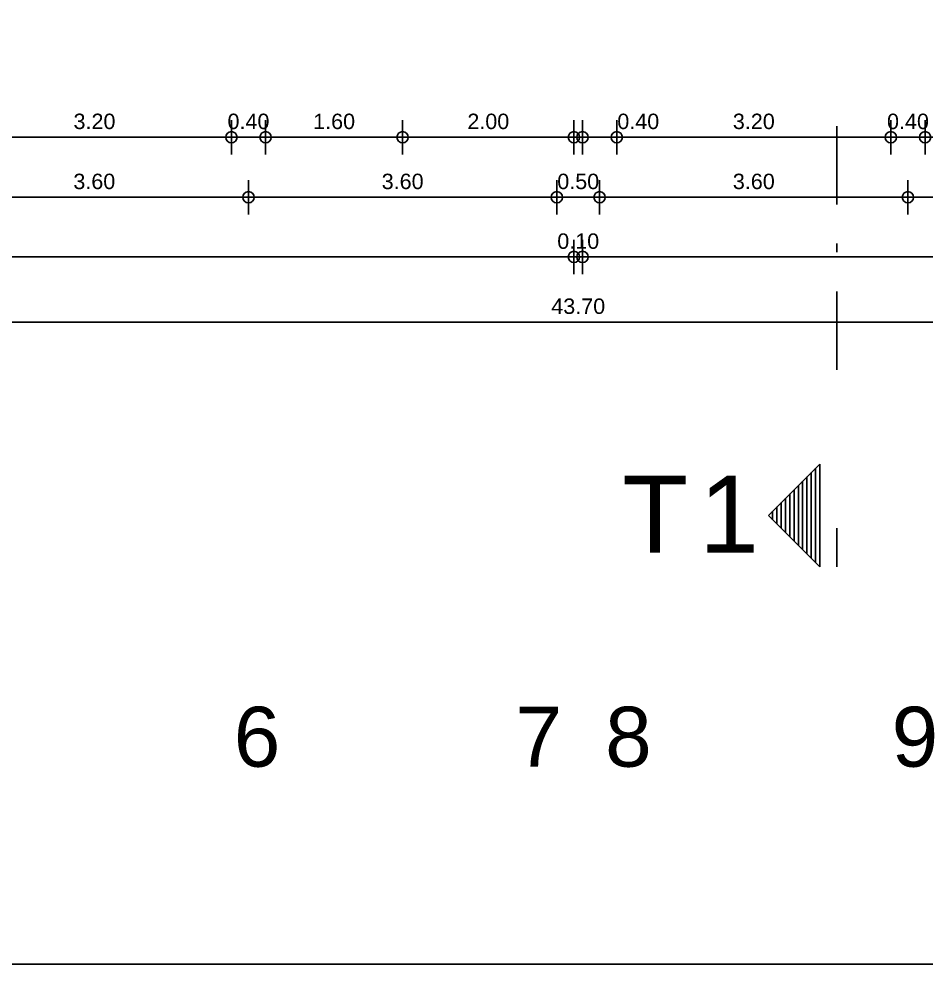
# Model space of a CAD drawing. Header units: metres. Extents: x 0 to 132, y -109 to 310.
# Drawn here: x 26.74 to 37.33, y -90.05 to -79.02 of the extents above; entities that cross this region are included whole.
import ezdxf

# ---------------------------------------------------------------- set-up
doc = ezdxf.new("R2010")
doc.units = ezdxf.units.M
doc.header["$LTSCALE"] = 0.036
doc.linetypes.add('DASHDOTX2', pattern=[50.8, 25.4, -12.7, 0, -12.7])
doc.layers.get('Defpoints').update_dxf_attribs({"color": 252})
for name, color, linetype in [('arxitektonika', 254, 'Continuous'), ('BORDER', 252, 'Continuous'), ('DIMBLK', 252, 'Continuous'), ('LAYER-ON', 252, 'Continuous')]:
    doc.layers.add(name, color=color, linetype=linetype)
doc.styles.add('COMU-N', font='arial.ttf')
doc.styles.get("Standard").update_dxf_attribs({"font": 'arial.ttf'})
doc.dimstyles.new('CADWDOT', dxfattribs={"dimscale": 0.1, "dimtxt": 1.8, "dimasz": 0.08, "dimexe": 2, "dimexo": 0, "dimgap": 0.09, "dimtad": 0, "dimrnd": 0.001, "dimzin": 0, "dimdsep": 46, "dimtxsty": 'Standard', "dimblk1": 'ARTDIM', "dimblk2": 'ARTDIM', "dimsah": 1, "dimcen": 0.09, "dimdle": 0.05, "dimse1": 1, "dimse2": 1, "dimadec": 0, "dimazin": 0, "dimtfac": 1, "dimtmove": 0, "dimatfit": 3, "dimldrblk": 'ARTDIM', "dimfxl": 2, "dimtvp": 0.9999, "dimtolj": 1, "dimtzin": 0, "dimarcsym": 0})

# ---------------------------------------------------------------- blocks, each defined once
blk = doc.blocks.new('art103')
at = {"layer": 'BORDER'}
blk.add_line((0.25, 0.25), (20.75, 0.25), dxfattribs=at)
blk = doc.blocks.new('ARTDIM')
at = {"layer": 'DIMBLK'}
for p, q in [((0, -24.9975), (0, 24.9975)), ((-24.9975, 0), (24.9975, 0))]:
    blk.add_line(p, q, dxfattribs=at)
blk.add_circle((0, 0), 8.25, dxfattribs=at)
blk = doc.blocks.new('*D1255')
at = {"layer": 'arxitektonika', "color": 0, "lineweight": -2}
blk.add_line((26.031, -80.4), (29.21, -80.4), dxfattribs=at)
at = {"layer": 'Defpoints', "color": 0, "transparency": 16777216}
for p in [(29.218, -80.4), (26.023, -80.771), (29.218, -80.771)]:
    blk.add_point(p, dxfattribs=at)
at = {"layer": 'arxitektonika', "color": 0, "lineweight": -2, "xscale": 0.008, "yscale": 0.008, "zscale": 0.008, "rotation": 180}
blk.add_blockref('ARTDIM', (26.023, -80.4), dxfattribs=at)
at = {"layer": 'arxitektonika', "color": 0, "lineweight": -2, "xscale": 0.008, "yscale": 0.008, "zscale": 0.008}
blk.add_blockref('ARTDIM', (29.218, -80.4), dxfattribs=at)
at = {"layer": 'arxitektonika', "color": 0, "insert": (27.62, -80.216), "char_height": 0.18, "attachment_point": 5}
blk.add_mtext('\\A1;3.20', dxfattribs=at)
blk = doc.blocks.new('*D1256')
at = {"layer": 'arxitektonika', "color": 0, "lineweight": -2}
blk.add_line((29.226, -80.4), (29.61, -80.4), dxfattribs=at)
at = {"layer": 'Defpoints', "color": 0, "transparency": 16777216}
for p in [(29.618, -80.4), (29.218, -80.771), (29.618, -80.771)]:
    blk.add_point(p, dxfattribs=at)
at = {"layer": 'arxitektonika', "color": 0, "lineweight": -2, "xscale": 0.008, "yscale": 0.008, "zscale": 0.008, "rotation": 180}
blk.add_blockref('ARTDIM', (29.218, -80.4), dxfattribs=at)
at = {"layer": 'arxitektonika', "color": 0, "lineweight": -2, "xscale": 0.008, "yscale": 0.008, "zscale": 0.008}
blk.add_blockref('ARTDIM', (29.618, -80.4), dxfattribs=at)
at = {"layer": 'arxitektonika', "color": 0, "insert": (29.418, -80.216), "char_height": 0.18, "attachment_point": 5}
blk.add_mtext('\\A1;0.40', dxfattribs=at)
blk = doc.blocks.new('*D1257')
at = {"layer": 'arxitektonika', "color": 0, "lineweight": -2}
blk.add_line((29.626, -80.4), (31.21, -80.4), dxfattribs=at)
at = {"layer": 'Defpoints', "color": 0, "transparency": 16777216}
for p in [(31.218, -80.4), (29.618, -80.771), (31.218, -80.771)]:
    blk.add_point(p, dxfattribs=at)
at = {"layer": 'arxitektonika', "color": 0, "lineweight": -2, "xscale": 0.008, "yscale": 0.008, "zscale": 0.008, "rotation": 180}
blk.add_blockref('ARTDIM', (29.618, -80.4), dxfattribs=at)
at = {"layer": 'arxitektonika', "color": 0, "lineweight": -2, "xscale": 0.008, "yscale": 0.008, "zscale": 0.008}
blk.add_blockref('ARTDIM', (31.218, -80.4), dxfattribs=at)
at = {"layer": 'arxitektonika', "color": 0, "insert": (30.418, -80.216), "char_height": 0.18, "attachment_point": 5}
blk.add_mtext('\\A1;1.60', dxfattribs=at)
blk = doc.blocks.new('*D1258')
at = {"layer": 'arxitektonika', "color": 0, "lineweight": -2}
blk.add_line((31.226, -80.4), (33.21, -80.4), dxfattribs=at)
at = {"layer": 'Defpoints', "color": 0, "transparency": 16777216}
for p in [(33.218, -80.4), (31.218, -80.771), (33.218, -80.771)]:
    blk.add_point(p, dxfattribs=at)
at = {"layer": 'arxitektonika', "color": 0, "lineweight": -2, "xscale": 0.008, "yscale": 0.008, "zscale": 0.008, "rotation": 180}
blk.add_blockref('ARTDIM', (31.218, -80.4), dxfattribs=at)
at = {"layer": 'arxitektonika', "color": 0, "lineweight": -2, "xscale": 0.008, "yscale": 0.008, "zscale": 0.008}
blk.add_blockref('ARTDIM', (33.218, -80.4), dxfattribs=at)
at = {"layer": 'arxitektonika', "color": 0, "insert": (32.218, -80.216), "char_height": 0.18, "attachment_point": 5}
blk.add_mtext('\\A1;2.00', dxfattribs=at)
blk = doc.blocks.new('*D1259')
at = {"layer": 'arxitektonika', "color": 0, "lineweight": -2}
for p, q in [((33.326, -80.4), (33.71, -80.4)), ((33.718, -80.4), (34.211, -80.4))]:
    blk.add_line(p, q, dxfattribs=at)
at = {"layer": 'Defpoints', "color": 0, "transparency": 16777216}
for p in [(33.718, -80.4), (33.318, -80.771), (33.718, -80.771)]:
    blk.add_point(p, dxfattribs=at)
at = {"layer": 'arxitektonika', "color": 0, "lineweight": -2, "xscale": 0.008, "yscale": 0.008, "zscale": 0.008, "rotation": 180}
blk.add_blockref('ARTDIM', (33.318, -80.4), dxfattribs=at)
at = {"layer": 'arxitektonika', "color": 0, "lineweight": -2, "xscale": 0.008, "yscale": 0.008, "zscale": 0.008}
blk.add_blockref('ARTDIM', (33.718, -80.4), dxfattribs=at)
at = {"layer": 'arxitektonika', "color": 0, "insert": (33.969, -80.216), "char_height": 0.18, "attachment_point": 5}
blk.add_mtext('\\A1;0.40', dxfattribs=at)
blk = doc.blocks.new('*D1260')
at = {"layer": 'arxitektonika', "color": 0, "lineweight": -2}
blk.add_line((33.726, -80.4), (36.91, -80.4), dxfattribs=at)
at = {"layer": 'Defpoints', "color": 0, "transparency": 16777216}
for p in [(36.918, -80.4), (33.718, -80.771), (36.918, -80.771)]:
    blk.add_point(p, dxfattribs=at)
at = {"layer": 'arxitektonika', "color": 0, "lineweight": -2, "xscale": 0.008, "yscale": 0.008, "zscale": 0.008, "rotation": 180}
blk.add_blockref('ARTDIM', (33.718, -80.4), dxfattribs=at)
at = {"layer": 'arxitektonika', "color": 0, "lineweight": -2, "xscale": 0.008, "yscale": 0.008, "zscale": 0.008}
blk.add_blockref('ARTDIM', (36.918, -80.4), dxfattribs=at)
at = {"layer": 'arxitektonika', "color": 0, "insert": (35.318, -80.216), "char_height": 0.18, "attachment_point": 5}
blk.add_mtext('\\A1;3.20', dxfattribs=at)
blk = doc.blocks.new('*D1261')
at = {"layer": 'arxitektonika', "color": 0, "lineweight": -2}
blk.add_line((36.926, -80.4), (37.31, -80.4), dxfattribs=at)
at = {"layer": 'Defpoints', "color": 0, "transparency": 16777216}
for p in [(37.318, -80.4), (36.918, -80.771), (37.318, -80.771)]:
    blk.add_point(p, dxfattribs=at)
at = {"layer": 'arxitektonika', "color": 0, "lineweight": -2, "xscale": 0.008, "yscale": 0.008, "zscale": 0.008, "rotation": 180}
blk.add_blockref('ARTDIM', (36.918, -80.4), dxfattribs=at)
at = {"layer": 'arxitektonika', "color": 0, "lineweight": -2, "xscale": 0.008, "yscale": 0.008, "zscale": 0.008}
blk.add_blockref('ARTDIM', (37.318, -80.4), dxfattribs=at)
at = {"layer": 'arxitektonika', "color": 0, "insert": (37.118, -80.216), "char_height": 0.18, "attachment_point": 5}
blk.add_mtext('\\A1;0.40', dxfattribs=at)
blk = doc.blocks.new('*D1262')
at = {"layer": 'arxitektonika', "color": 0, "lineweight": -2}
blk.add_line((37.326, -80.4), (38.91, -80.4), dxfattribs=at)
at = {"layer": 'Defpoints', "color": 0, "transparency": 16777216}
for p in [(38.918, -80.4), (37.318, -80.761), (38.918, -80.771)]:
    blk.add_point(p, dxfattribs=at)
at = {"layer": 'arxitektonika', "color": 0, "lineweight": -2, "xscale": 0.008, "yscale": 0.008, "zscale": 0.008, "rotation": 180}
blk.add_blockref('ARTDIM', (37.318, -80.4), dxfattribs=at)
at = {"layer": 'arxitektonika', "color": 0, "lineweight": -2, "xscale": 0.008, "yscale": 0.008, "zscale": 0.008}
blk.add_blockref('ARTDIM', (38.918, -80.4), dxfattribs=at)
at = {"layer": 'arxitektonika', "color": 0, "insert": (38.118, -80.216), "char_height": 0.18, "attachment_point": 5}
blk.add_mtext('\\A1;1.60', dxfattribs=at)
blk = doc.blocks.new('*D1272')
at = {"layer": 'arxitektonika', "color": 0, "lineweight": -2}
blk.add_line((11.426, -81.797), (33.21, -81.797), dxfattribs=at)
at = {"layer": 'Defpoints', "color": 0, "transparency": 16777216}
for p in [(11.418, -79.637), (33.218, -79.637), (33.218, -81.797)]:
    blk.add_point(p, dxfattribs=at)
at = {"layer": 'arxitektonika', "color": 0, "lineweight": -2, "xscale": 0.008, "yscale": 0.008, "zscale": 0.008, "rotation": 180}
blk.add_blockref('ARTDIM', (11.418, -81.797), dxfattribs=at)
at = {"layer": 'arxitektonika', "color": 0, "lineweight": -2, "xscale": 0.008, "yscale": 0.008, "zscale": 0.008}
blk.add_blockref('ARTDIM', (33.218, -81.797), dxfattribs=at)
at = {"layer": 'arxitektonika', "color": 0, "insert": (22.318, -81.614), "char_height": 0.18, "attachment_point": 5}
blk.add_mtext('\\A1;21.80', dxfattribs=at)
blk = doc.blocks.new('*D1273')
at = {"layer": 'arxitektonika', "color": 0, "lineweight": -2}
blk.add_line((33.226, -81.797), (33.31, -81.797), dxfattribs=at)
at = {"layer": 'Defpoints', "color": 0, "transparency": 16777216}
for p in [(33.218, -79.234), (33.318, -79.234), (33.318, -81.797)]:
    blk.add_point(p, dxfattribs=at)
at = {"layer": 'arxitektonika', "color": 0, "lineweight": -2, "xscale": 0.008, "yscale": 0.008, "zscale": 0.008, "rotation": 180}
blk.add_blockref('ARTDIM', (33.218, -81.797), dxfattribs=at)
at = {"layer": 'arxitektonika', "color": 0, "lineweight": -2, "xscale": 0.008, "yscale": 0.008, "zscale": 0.008}
blk.add_blockref('ARTDIM', (33.318, -81.797), dxfattribs=at)
at = {"layer": 'arxitektonika', "color": 0, "insert": (33.268, -81.614), "char_height": 0.18, "attachment_point": 5}
blk.add_mtext('\\A1;0.10', dxfattribs=at)
blk = doc.blocks.new('*D1274')
at = {"layer": 'arxitektonika', "color": 0, "lineweight": -2}
blk.add_line((33.326, -81.797), (55.11, -81.797), dxfattribs=at)
at = {"layer": 'Defpoints', "color": 0, "transparency": 16777216}
for p in [(33.318, -79.018), (55.118, -79.018), (55.118, -81.797)]:
    blk.add_point(p, dxfattribs=at)
at = {"layer": 'arxitektonika', "color": 0, "lineweight": -2, "xscale": 0.008, "yscale": 0.008, "zscale": 0.008, "rotation": 180}
blk.add_blockref('ARTDIM', (33.318, -81.797), dxfattribs=at)
at = {"layer": 'arxitektonika', "color": 0, "lineweight": -2, "xscale": 0.008, "yscale": 0.008, "zscale": 0.008}
blk.add_blockref('ARTDIM', (55.118, -81.797), dxfattribs=at)
at = {"layer": 'arxitektonika', "color": 0, "insert": (44.218, -81.614), "char_height": 0.18, "attachment_point": 5}
blk.add_mtext('\\A1;21.80', dxfattribs=at)
blk = doc.blocks.new('*D1275')
at = {"layer": 'arxitektonika', "color": 0, "lineweight": -2}
blk.add_line((55.11, -82.558), (11.426, -82.558), dxfattribs=at)
at = {"layer": 'Defpoints', "color": 0, "transparency": 16777216}
for p in [(11.418, -79.018), (55.118, -79.018), (11.418, -82.558)]:
    blk.add_point(p, dxfattribs=at)
at = {"layer": 'arxitektonika', "color": 0, "lineweight": -2, "xscale": 0.008, "yscale": 0.008, "zscale": 0.008, "rotation": 180}
blk.add_blockref('ARTDIM', (11.418, -82.558), dxfattribs=at)
at = {"layer": 'arxitektonika', "color": 0, "lineweight": -2, "xscale": 0.008, "yscale": 0.008, "zscale": 0.008}
blk.add_blockref('ARTDIM', (55.118, -82.558), dxfattribs=at)
at = {"layer": 'arxitektonika', "color": 0, "insert": (33.268, -82.374), "char_height": 0.18, "attachment_point": 5}
blk.add_mtext('\\A1;43.70', dxfattribs=at)
blk = doc.blocks.new('*D1319')
at = {"layer": 'arxitektonika', "color": 0, "lineweight": -2}
blk.add_line((25.826, -81.101), (29.41, -81.101), dxfattribs=at)
at = {"layer": 'Defpoints', "color": 0, "transparency": 16777216}
for p in [(29.418, -81.101), (25.818, -86.671), (29.418, -86.671)]:
    blk.add_point(p, dxfattribs=at)
at = {"layer": 'arxitektonika', "color": 0, "lineweight": -2, "xscale": 0.008, "yscale": 0.008, "zscale": 0.008, "rotation": 180}
blk.add_blockref('ARTDIM', (25.818, -81.101), dxfattribs=at)
at = {"layer": 'arxitektonika', "color": 0, "lineweight": -2, "xscale": 0.008, "yscale": 0.008, "zscale": 0.008}
blk.add_blockref('ARTDIM', (29.418, -81.101), dxfattribs=at)
at = {"layer": 'arxitektonika', "color": 0, "insert": (27.618, -80.917), "char_height": 0.18, "attachment_point": 5}
blk.add_mtext('\\A1;3.60', dxfattribs=at)
blk = doc.blocks.new('*D1320')
at = {"layer": 'arxitektonika', "color": 0, "lineweight": -2}
blk.add_line((29.426, -81.101), (33.01, -81.101), dxfattribs=at)
at = {"layer": 'Defpoints', "color": 0, "transparency": 16777216}
for p in [(33.018, -81.101), (29.418, -86.671), (33.018, -86.671)]:
    blk.add_point(p, dxfattribs=at)
at = {"layer": 'arxitektonika', "color": 0, "lineweight": -2, "xscale": 0.008, "yscale": 0.008, "zscale": 0.008, "rotation": 180}
blk.add_blockref('ARTDIM', (29.418, -81.101), dxfattribs=at)
at = {"layer": 'arxitektonika', "color": 0, "lineweight": -2, "xscale": 0.008, "yscale": 0.008, "zscale": 0.008}
blk.add_blockref('ARTDIM', (33.018, -81.101), dxfattribs=at)
at = {"layer": 'arxitektonika', "color": 0, "insert": (31.218, -80.917), "char_height": 0.18, "attachment_point": 5}
blk.add_mtext('\\A1;3.60', dxfattribs=at)
blk = doc.blocks.new('*D1321')
at = {"layer": 'arxitektonika', "color": 0, "lineweight": -2}
blk.add_line((33.026, -81.101), (33.51, -81.101), dxfattribs=at)
at = {"layer": 'Defpoints', "color": 0, "transparency": 16777216}
for p in [(33.518, -81.101), (33.018, -86.671), (33.518, -86.671)]:
    blk.add_point(p, dxfattribs=at)
at = {"layer": 'arxitektonika', "color": 0, "lineweight": -2, "xscale": 0.008, "yscale": 0.008, "zscale": 0.008, "rotation": 180}
blk.add_blockref('ARTDIM', (33.018, -81.101), dxfattribs=at)
at = {"layer": 'arxitektonika', "color": 0, "lineweight": -2, "xscale": 0.008, "yscale": 0.008, "zscale": 0.008}
blk.add_blockref('ARTDIM', (33.518, -81.101), dxfattribs=at)
at = {"layer": 'arxitektonika', "color": 0, "insert": (33.268, -80.917), "char_height": 0.18, "attachment_point": 5}
blk.add_mtext('\\A1;0.50', dxfattribs=at)
blk = doc.blocks.new('*D1322')
at = {"layer": 'arxitektonika', "color": 0, "lineweight": -2}
blk.add_line((33.526, -81.101), (37.11, -81.101), dxfattribs=at)
at = {"layer": 'Defpoints', "color": 0, "transparency": 16777216}
for p in [(37.118, -81.101), (33.518, -86.712), (37.118, -86.671)]:
    blk.add_point(p, dxfattribs=at)
at = {"layer": 'arxitektonika', "color": 0, "lineweight": -2, "xscale": 0.008, "yscale": 0.008, "zscale": 0.008, "rotation": 180}
blk.add_blockref('ARTDIM', (33.518, -81.101), dxfattribs=at)
at = {"layer": 'arxitektonika', "color": 0, "lineweight": -2, "xscale": 0.008, "yscale": 0.008, "zscale": 0.008}
blk.add_blockref('ARTDIM', (37.118, -81.101), dxfattribs=at)
at = {"layer": 'arxitektonika', "color": 0, "insert": (35.318, -80.917), "char_height": 0.18, "attachment_point": 5}
blk.add_mtext('\\A1;3.60', dxfattribs=at)
blk = doc.blocks.new('*D1323')
at = {"layer": 'arxitektonika', "color": 0, "lineweight": -2}
blk.add_line((37.126, -81.101), (40.71, -81.101), dxfattribs=at)
at = {"layer": 'Defpoints', "color": 0, "transparency": 16777216}
for p in [(40.718, -81.101), (37.118, -86.671), (40.718, -86.671)]:
    blk.add_point(p, dxfattribs=at)
at = {"layer": 'arxitektonika', "color": 0, "lineweight": -2, "xscale": 0.008, "yscale": 0.008, "zscale": 0.008, "rotation": 180}
blk.add_blockref('ARTDIM', (37.118, -81.101), dxfattribs=at)
at = {"layer": 'arxitektonika', "color": 0, "lineweight": -2, "xscale": 0.008, "yscale": 0.008, "zscale": 0.008}
blk.add_blockref('ARTDIM', (40.718, -81.101), dxfattribs=at)
at = {"layer": 'arxitektonika', "color": 0, "insert": (38.918, -80.917), "char_height": 0.18, "attachment_point": 5}
blk.add_mtext('\\A1;3.60', dxfattribs=at)

msp = doc.modelspace()

# ---------------------------------------------------------------- linework, layer by layer
at = {"layer": 'arxitektonika', "linetype": 'DASHDOTX2'}
for p, q in [((36.288, -83.114), (36.288, -79.914)), ((36.288, -85.415), (36.288, -84.965))]:
    msp.add_line(p, q, dxfattribs=at)
at = {"layer": 'arxitektonika'}
for p, q in [((35.488, -84.815), (36.088, -84.215)), ((36.038, -84.265), (36.038, -85.365)), ((36.038, -85.365), (36.038, -84.265)), ((36.038, -84.265), (36.038, -85.365)), ((36.088, -84.815), (36.088, -84.215)), ((35.888, -84.415), (35.888, -85.215)), ((35.938, -84.365), (35.938, -85.265)), ((35.988, -84.315), (35.988, -85.315)), ((35.788, -84.515), (35.788, -85.115)), ((35.838, -84.465), (35.838, -85.165)), ((35.688, -84.615), (35.688, -85.015)), ((35.738, -84.565), (35.738, -85.065)), ((35.588, -84.715), (35.588, -84.915)), ((35.638, -84.665), (35.638, -84.965)), ((35.488, -84.815), (36.088, -85.415)), ((35.538, -84.765), (35.538, -84.865)), ((36.088, -85.415), (36.088, -84.815))]:
    msp.add_line(p, q, dxfattribs=at)

# ---------------------------------------------------------------- block references
at = {"layer": 'LAYER-ON', "xscale": 4, "yscale": 4, "zscale": 4}
msp.add_blockref('art103', (0, -91.054), dxfattribs=at)

# ---------------------------------------------------------------- texts
at = {"layer": 'arxitektonika', "style": 'COMU-N'}
for s, height, p in [('Τ', 0.9, (33.782, -85.251)), ('1', 0.9, (34.68, -85.251)), ('6', 0.7, (29.246, -87.749)), ('7', 0.7, (32.536, -87.749)), ('8', 0.7, (33.582, -87.749)), ('9', 0.7, (36.927, -87.749))]:
    msp.add_text(s, height=height, dxfattribs=at).set_placement(p)

# ---------------------------------------------------------------- dimensions: what is measured, and where the dimension line sits
at = {"layer": 'arxitektonika'}
for base, p1, p2, picture, middle in [((11.418, -82.558), (55.118, -79.018), (11.418, -79.018), '*D1275', (33.268, -82.374)), ((55.118, -81.797), (33.318, -79.018), (55.118, -79.018), '*D1274', (44.218, -81.614)), ((33.218, -81.797), (11.418, -79.637), (33.218, -79.637), '*D1272', (22.318, -81.614)), ((29.2182, -80.3996), (26.0228, -80.7706), (29.2182, -80.7706), '*D1255', (27.6205, -80.2157)), ((31.218, -80.4), (29.618, -80.771), (31.218, -80.771), '*D1257', (30.418, -80.216)), ((33.218, -80.4), (31.218, -80.771), (33.218, -80.771), '*D1258', (32.218, -80.216)), ((33.718, -80.4), (33.318, -80.771), (33.718, -80.771), '*D1259', (33.969, -80.216)), ((36.918, -80.4), (33.718, -80.771), (36.918, -80.771), '*D1260', (35.318, -80.216)), ((38.918, -80.4), (37.318, -80.761), (38.918, -80.771), '*D1262', (38.118, -80.216)), ((29.418, -81.101), (25.818, -86.671), (29.418, -86.671), '*D1319', (27.618, -80.917)), ((33.018, -81.101), (29.418, -86.671), (33.018, -86.671), '*D1320', (31.218, -80.917)), ((33.518, -81.101), (33.018, -86.671), (33.518, -86.671), '*D1321', (33.268, -80.917)), ((37.118, -81.101), (33.518, -86.712), (37.118, -86.671), '*D1322', (35.318, -80.917)), ((40.718, -81.101), (37.118, -86.671), (40.718, -86.671), '*D1323', (38.918, -80.917))]:
    dim = msp.add_linear_dim(base=base, p1=p1, p2=p2, dimstyle='CADWDOT', dxfattribs=at)
    dim.commit()
    dim.dimension.update_dxf_attribs({"geometry": picture, "text_midpoint": middle})
for base, p1, p2, picture, middle in [((33.318, -81.797), (33.218, -79.234), (33.318, -79.234), '*D1273', (33.268, -81.797)), ((29.618, -80.4), (29.218, -80.771), (29.618, -80.771), '*D1256', (29.418, -80.4)), ((37.318, -80.4), (36.918, -80.771), (37.318, -80.771), '*D1261', (37.118, -80.4))]:
    dim = msp.add_linear_dim(base=base, p1=p1, p2=p2, dimstyle='CADWDOT', dxfattribs=at)
    dim.commit()
    dim.dimension.update_dxf_attribs({"geometry": picture, "text_midpoint": middle, "dimtype": 160})

doc.saveas('drawing.dxf')
